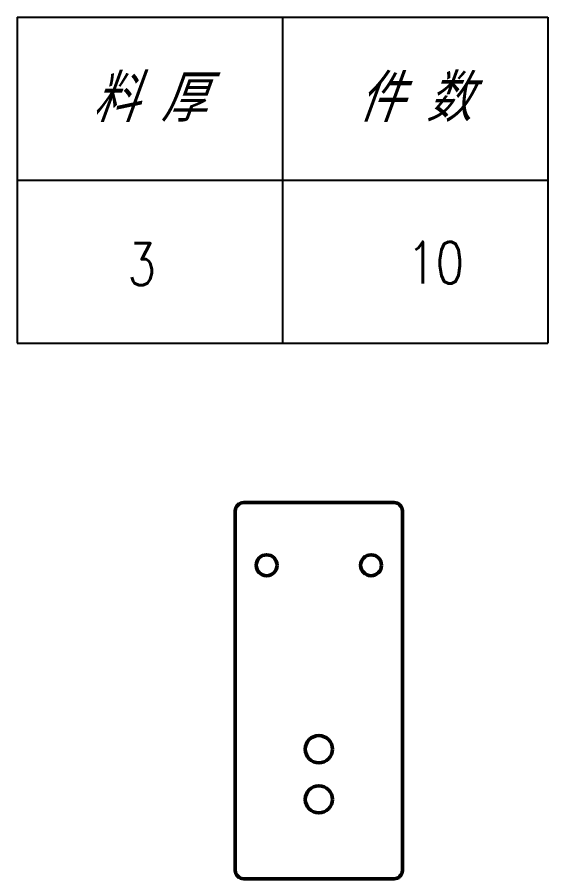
# Model space of a CAD drawing. Header units: millimetres. Extents: x 115 to 3943, y 57 to 947.
# Drawn here: x 566.4 to 693.4, y 461 to 667.2 of the extents above; entities that cross this region are included whole.
import ezdxf
from ezdxf.enums import TextEntityAlignment as Align

# ---------------------------------------------------------------- set-up
doc = ezdxf.new("R2010")
doc.units = ezdxf.units.MM
doc.layers.add('DRAWING', color=7, linetype='Continuous', lineweight=50)
doc.styles.add('DIM', font='romans.shx', dxfattribs={"width": 0.8, "bigfont": 'bigfont.shx'})
doc.styles.get("Standard").update_dxf_attribs({"font": 'txt.shx', "width": 0.8, "oblique": 20, "bigfont": 'bigfont.shx'})

# ---------------------------------------------------------------- blocks, each defined once
blk = doc.blocks.new('*T64')
at = {"color": 0, "linetype": 'ByBlock', "lineweight": -2, "transparency": 16777216}
for p, q in [((0, 0), (127, 0)), ((0, 0), (0, -78)), ((63.5, 0), (63.5, -78)), ((127, 0), (127, -78)), ((0, -39), (127, -39)), ((0, -78), (127, -78))]:
    blk.add_line(p, q, dxfattribs=at)
at = {"color": 0, "transparency": 16777216, "char_height": 10, "width": 60.5, "attachment_point": 5}
for s, insert in [('{\\fSimSun|b0|i0|c134|p2;料 厚}', (31.75, -19.5)), ('{\\fSimSun|b0|i0|c134|p2;件 数}', (95.25, -19.5))]:
    blk.add_mtext(s, dxfattribs=dict(at, insert=insert))
blk = doc.blocks.new('拆图参数')
blk.add_blockref('*T64', (-63.5, 78))
at = {"style": 'DIM', "width": 0.8}
blk.add_attdef('6', text='', height=10, dxfattribs=at).set_placement((-37.13, 18.91), align=Align.MIDDLE_LEFT)
blk.add_attdef('1', text='', height=10, dxfattribs=at).set_placement((36.65, 19.27), align=Align.MIDDLE_CENTER)

msp = doc.modelspace()

# ---------------------------------------------------------------- linework, layer by layer
at = {"layer": 'DRAWING'}
for p, q in [((656.614, 551.049), (620.614, 551.049)), ((618.614, 549.049), (618.614, 509.049)), ((658.614, 549.049), (658.614, 509.049)), ((618.614, 511.049), (618.614, 463.049)), ((658.614, 463.049), (658.614, 511.049)), ((656.614, 461.049), (620.614, 461.049)), ((620.614, 461.049), (656.614, 461.049))]:
    msp.add_line(p, q, dxfattribs=at)
for centre, radius in [((626.114, 536.049), 2.5), ((651.114, 536.049), 2.5), ((638.614, 492.049), 3.25), ((638.614, 480.049), 3.25)]:
    msp.add_circle(centre, radius, dxfattribs=at)
for centre, start, end in [((620.614, 549.049), 90, 180), ((656.614, 549.049), 0, 90), ((620.614, 463.049), 180, 270), ((656.614, 463.049), 270, 0)]:
    msp.add_arc(centre, 2, start, end, dxfattribs=at)

# ---------------------------------------------------------------- block references
at = {"color": 7}
msp.add_blockref('拆图参数', (629.908, 589.158), dxfattribs=at).add_auto_attribs({'1': '10', '6': '3'})

doc.saveas('drawing.dxf')
